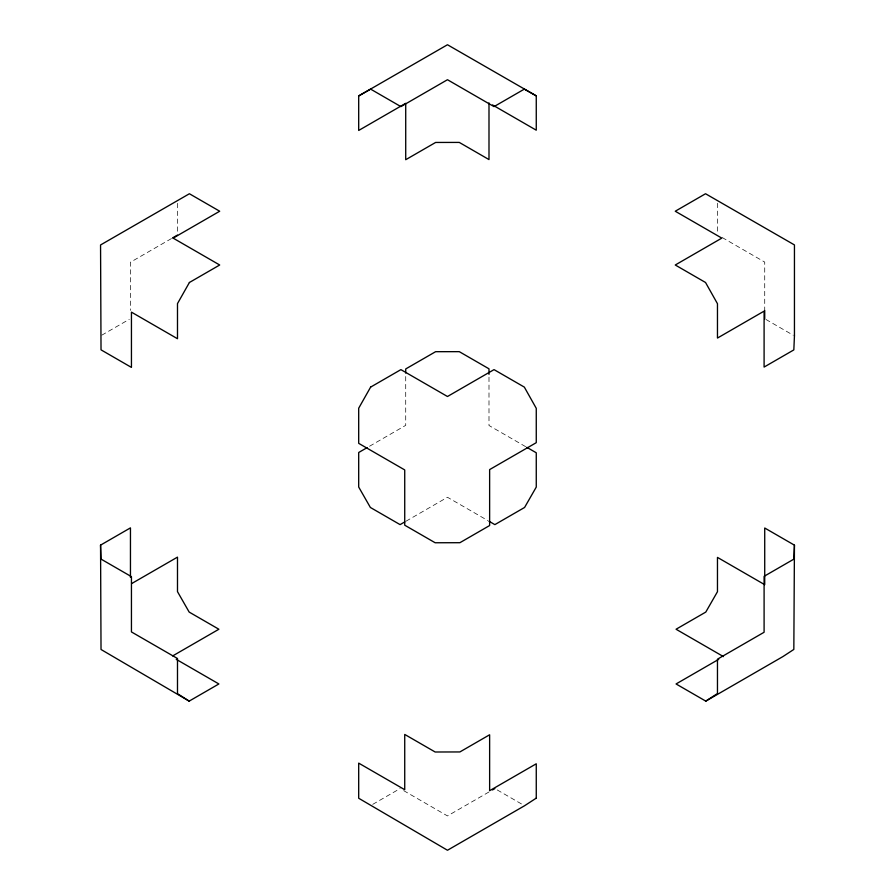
<?xml version="1.0" encoding="UTF-8"?>
<svg xmlns="http://www.w3.org/2000/svg" width="895" height="895" viewBox="0 0 895 895"><rect width="100%" height="100%" fill="white"/><g stroke="black" fill="none" stroke-linecap="round" stroke-linejoin="round"><path stroke-width="0.67" stroke-dasharray="4.47 3.36" d="M171.46 238.562L130.457 262.224L130.457 310.375M101.75 335.2L129.272 319.314M369.545 446.236L405.715 425.349L405.715 374.457M406.017 521.203L447.478 497.273L487.753 520.521M372.745 804.359L400.099 788.573M488.938 791.997L447.478 815.927L403.645 790.621M722.187 237.533L764.722 262.09L764.722 310.475M765.919 319.448L793.261 335.233M525.622 446.639L488.994 425.494L488.994 374.345M497.24 789.949L522.199 804.359M717.466 203.232L717.466 233.438M177.49 203.31L177.49 233.696"/><path stroke-width="1.34" d="M723.44 656.594L676.061 629.241L705.786 612.079L717.466 591.707L717.466 557.395L764.722 584.681L764.722 528.005L794.447 545.167L793.831 559.151L764.095 576.324L764.095 632.262L717.466 659.179L717.466 693.524L705.786 701.121L676.061 683.959L718.707 659.335M488.994 102.903L488.994 159.578L459.28 142.417L435.619 142.45L405.715 159.713L405.715 103.305L358.694 130.457L358.694 95.922L447.478 44.75L536.262 95.866L536.262 130.189L492.541 104.95M172.668 237.857L177.49 235.083M176.248 659.335L218.883 683.959L189.169 701.121L101.023 649.49L100.553 545.133L130.457 527.871L130.457 577.398M131.666 583.574L177.49 557.126L177.49 591.651L189.169 612.079L218.883 629.241L172.69 655.912M367.129 447.634L358.694 452.501L358.694 487.037L370.373 507.465L400.099 524.627L404.831 521.886M492.485 789.938L494.857 788.573M705.786 701.121L782.89 656.594L793.831 649.434L794.447 545.167M358.694 95.922L370.619 89.12L400.904 106.617L447.478 79.722L494.04 106.617L524.336 89.12L536.262 95.866M526.808 447.321L536.262 452.781L536.262 487.093L524.582 507.465L494.857 524.627L488.938 521.203M189.169 701.121L177.49 693.636L177.49 658.507L131.442 631.926L131.442 576.66L101.023 559.095L100.553 545.133M764.722 310.475L764.722 318.765M488.994 374.345L488.994 368.818L459.28 351.657L435.619 351.69L405.715 368.953L405.715 373.081M794.447 335.927L793.831 349.9L764.095 367.073L764.095 311.136L717.466 338.053L717.466 303.707L705.54 282.496L675.255 264.998L721.817 238.115L675.255 211.231L705.54 193.745L794.447 244.928L794.447 335.927M189.404 282.496L177.49 303.595L177.49 338.724L131.442 312.142L131.442 367.409L101.023 349.844L100.553 244.962L189.404 193.745L219.7 211.231L173.127 238.115L219.7 264.998L189.404 282.496M370.619 387.11L358.694 408.221L358.694 443.349L404.73 469.931L404.73 525.197L435.16 542.762L459.896 542.706L489.632 525.533L489.632 469.595L536.262 442.678L536.262 408.333L524.336 387.11L494.04 369.624L447.478 396.507L400.904 369.624L370.619 387.11M536.262 798.139L524.582 805.735L447.478 850.25L358.694 798.25L358.694 763.122L404.73 789.703L404.73 734.437L435.16 752.001L459.896 751.945L489.632 734.773L489.632 790.71L536.262 763.793L536.262 798.139"/></g></svg>
